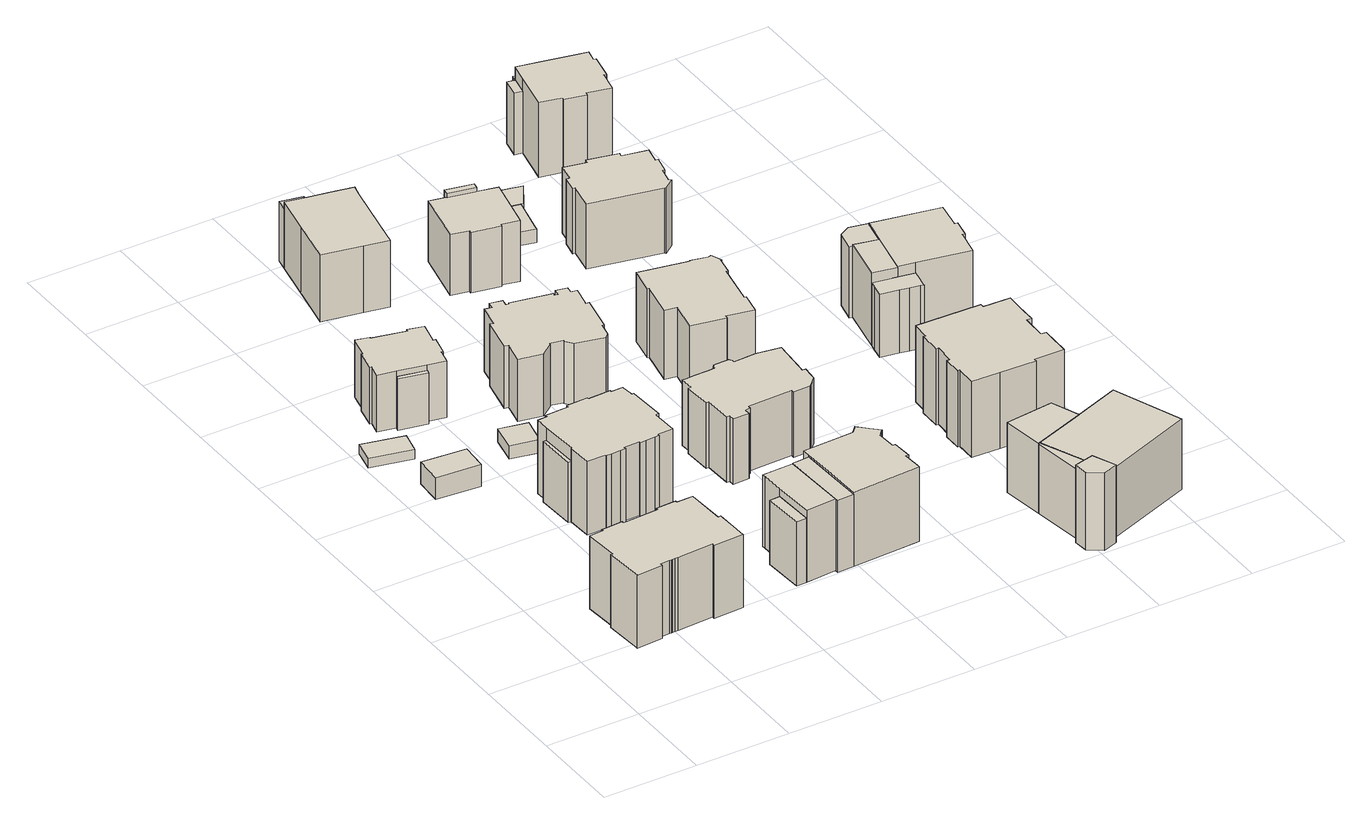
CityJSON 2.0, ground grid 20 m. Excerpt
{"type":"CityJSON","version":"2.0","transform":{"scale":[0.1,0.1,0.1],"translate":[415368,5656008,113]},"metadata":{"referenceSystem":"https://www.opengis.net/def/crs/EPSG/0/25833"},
"CityObjects":{
"building1":{"type":"Building","attributes":{"Dachtyp_tdc":"tdcCutTentRoof","Gemeindeschluessel":14612000,"Dachneigung":33.69,"QualitaetDacherkennung":65,"Geometrietyp2DReferenz":"3000","measuredHeight":18.05,"function":"31001_9998","roofType":"9999"},"geometry":[{"type":"Solid","lod":"1","boundaries":[[[[0,1,2,3,4,5,6,7,8,9,10,11,12,13,14,15,16,17,18,19,20,21,22,23,24,25,26,27,28,29,30]],[[31,32,33,34,35,36,37,38,39,40,41,42,43,44,45,46,47,48,49,50,51,52,53,54,55,56,57,58,59,60,61]],[[30,32,31,0]],[[29,33,32,30]],[[28,34,33,29]],[[27,35,34,28]],[[26,36,35,27]],[[25,37,36,26]],[[24,38,37,25]],[[23,39,38,24]],[[22,40,39,23]],[[21,41,40,22]],[[20,42,41,21]],[[19,43,42,20]],[[18,44,43,19]],[[17,45,44,18]],[[16,46,45,17]],[[15,47,46,16]],[[14,48,47,15]],[[13,49,48,14]],[[12,50,49,13]],[[11,51,50,12]],[[10,52,51,11]],[[9,53,52,10]],[[8,54,53,9]],[[7,55,54,8]],[[6,56,55,7]],[[5,57,56,6]],[[4,58,57,5]],[[3,59,58,4]],[[2,60,59,3]],[[1,61,60,2]],[[0,31,61,1]]]]}]},
"building2":{"type":"Building","attributes":{"Dachtyp_tdc":"tdcPolyFlatRoof","Gemeindeschluessel":14612000,"Dachneigung":0,"QualitaetDacherkennung":69,"Geometrietyp2DReferenz":"3000","measuredHeight":2.19,"function":"31001_9998","roofType":"1000"},"geometry":[{"type":"Solid","lod":"1","boundaries":[[[[62,63,64,65]],[[66,67,68,69]],[[65,67,66,62]],[[64,68,67,65]],[[63,69,68,64]],[[62,66,69,63]]]]}]},
"building3":{"type":"Building","attributes":{"Dachtyp_tdc":"tdcGableRoof","Gemeindeschluessel":14612000,"Dachneigung":43.42,"QualitaetDacherkennung":4,"Geometrietyp2DReferenz":"3000","measuredHeight":6.73,"function":"31001_9998","roofType":"3100"},"geometry":[{"type":"Solid","lod":"1","boundaries":[[[[70,71,72,73]],[[74,75,76,77]],[[73,75,74,70]],[[72,76,75,73]],[[71,77,76,72]],[[70,74,77,71]]]]}]},
"building4":{"type":"Building","attributes":{"Gemeindeschluessel":14612000,"Geometrietyp2DReferenz":"3000","function":"31001_9998","roofType":"9999"},"children":["building4-1","building4-2"]},
"building4-1":{"type":"BuildingPart","attributes":{"Dachtyp_tdc":"tdcPolyFlatRoof","Dachneigung":24.71,"QualitaetDacherkennung":36,"Geometrietyp2DReferenz":"3000","measuredHeight":11.53,"roofType":"2100"},"parents":["building4"],"geometry":[{"type":"Solid","lod":"1","boundaries":[[[[78,79,80,81]],[[82,83,84,85]],[[81,83,82,78]],[[80,84,83,81]],[[79,85,84,80]],[[78,82,85,79]]]]}]},
"building4-2":{"type":"BuildingPart","attributes":{"Dachtyp_tdc":"tdcTentRoof","Dachneigung":28.7,"QualitaetDacherkennung":68,"Geometrietyp2DReferenz":"3000","measuredHeight":14.31,"roofType":"3500"},"parents":["building4"],"geometry":[{"type":"Solid","lod":"1","boundaries":[[[[86,87,88,89,90,91,92,93,94,95,96,97,98,99,100,101,102,103,104,105]],[[106,107,108,109,110,111,112,113,114,115,84,83,116,117,118,119,120,121,122,123]],[[105,107,106,86]],[[104,108,107,105]],[[103,109,108,104]],[[102,110,109,103]],[[101,111,110,102]],[[100,112,111,101]],[[99,113,112,100]],[[98,114,113,99]],[[97,115,114,98]],[[96,84,115,97]],[[95,83,84,96]],[[94,116,83,95]],[[93,117,116,94]],[[92,118,117,93]],[[91,119,118,92]],[[90,120,119,91]],[[89,121,120,90]],[[88,122,121,89]],[[87,123,122,88]],[[86,106,123,87]]]]}]},
"building5":{"type":"Building","attributes":{"Gemeindeschluessel":14612000,"Geometrietyp2DReferenz":"3000","function":"31001_9998","roofType":"9999"},"children":["building5-1","building5-2"]},
"building5-1":{"type":"BuildingPart","attributes":{"Dachtyp_tdc":"tdcPolyFlatRoof","Dachneigung":0,"QualitaetDacherkennung":13,"Geometrietyp2DReferenz":"3000","measuredHeight":13.25,"roofType":"1000"},"parents":["building5"],"geometry":[{"type":"Solid","lod":"1","boundaries":[[[[124,125,126,127,128]],[[129,130,131,132,133]],[[128,130,129,124]],[[127,131,130,128]],[[126,132,131,127]],[[125,133,132,126]],[[124,129,133,125]]]]}]},
"building5-2":{"type":"BuildingPart","attributes":{"Dachtyp_tdc":"tdcCutTentRoof","Dachneigung":29.15,"QualitaetDacherkennung":55,"Geometrietyp2DReferenz":"3000","measuredHeight":18.11,"roofType":"9999"},"parents":["building5"],"geometry":[{"type":"Solid","lod":"1","boundaries":[[[[134,135,136,137,138,139,140,141,142,143,144,145,146,147,148,149,150,151,152,153,154,155,156,157,158,159,160,161,162,163,164,165]],[[130,166,167,168,169,170,171,172,173,174,175,176,177,178,179,180,181,182,183,184,185,186,187,188,189,190,191,192,193,194,132,131]],[[164,166,130,165]],[[163,167,166,164]],[[162,168,167,163]],[[161,169,168,162]],[[160,170,169,161]],[[159,171,170,160]],[[158,172,171,159]],[[157,173,172,158]],[[156,174,173,157]],[[155,175,174,156]],[[154,176,175,155]],[[153,177,176,154]],[[152,178,177,153]],[[151,179,178,152]],[[150,180,179,151]],[[149,181,180,150]],[[148,182,181,149]],[[147,183,182,148]],[[146,184,183,147]],[[145,185,184,146]],[[144,186,185,145]],[[143,187,186,144]],[[142,188,187,143]],[[141,189,188,142]],[[140,190,189,141]],[[139,191,190,140]],[[138,192,191,139]],[[137,193,192,138]],[[136,194,193,137]],[[135,132,194,136]],[[134,131,132,135]],[[165,130,131,134]]]]}]},
"building6":{"type":"Building","attributes":{"Dachtyp_tdc":"tdcPolyFlatRoof","Gemeindeschluessel":14612000,"Dachneigung":0,"QualitaetDacherkennung":43,"Geometrietyp2DReferenz":"3000","measuredHeight":2.86,"function":"31001_9998","roofType":"1000"},"geometry":[{"type":"Solid","lod":"1","boundaries":[[[[195,196,197,198]],[[199,200,201,202]],[[198,200,199,195]],[[197,201,200,198]],[[196,202,201,197]],[[195,199,202,196]]]]}]},
"building7":{"type":"Building","attributes":{"Gemeindeschluessel":14612000,"Geometrietyp2DReferenz":"3000","function":"31001_9998","roofType":"9999"},"children":["building7-1","building7-2","building7-3","building7-4"]},
"building7-1":{"type":"BuildingPart","attributes":{"Dachtyp_tdc":"tdcGableRoof","Dachneigung":31.82,"QualitaetDacherkennung":51,"Geometrietyp2DReferenz":"3000","measuredHeight":18.33,"roofType":"3100"},"parents":["building7"],"geometry":[{"type":"Solid","lod":"1","boundaries":[[[[203,204,205,206]],[[207,208,209,210]],[[206,208,207,203]],[[205,209,208,206]],[[204,210,209,205]],[[203,207,210,204]]]]}]},
"building7-2":{"type":"BuildingPart","attributes":{"Dachtyp_tdc":"tdcFreeFormRoof","Dachneigung":30.45,"QualitaetDacherkennung":31,"Geometrietyp2DReferenz":"3000","measuredHeight":18.86,"roofType":"5000"},"parents":["building7"],"geometry":[{"type":"Solid","lod":"1","boundaries":[[[[211,212,213,214,215,216,217,218,219,220,221,222,223,224,225,226,227]],[[228,210,229,230,231,232,233,234,235,236,237,238,239,240,241,242,207]],[[227,210,228,211]],[[226,229,210,227]],[[225,230,229,226]],[[224,231,230,225]],[[223,232,231,224]],[[222,233,232,223]],[[221,234,233,222]],[[220,235,234,221]],[[219,236,235,220]],[[218,237,236,219]],[[217,238,237,218]],[[216,239,238,217]],[[215,240,239,216]],[[214,241,240,215]],[[213,242,241,214]],[[212,207,242,213]],[[211,228,207,212]]]]}]},
"building7-3":{"type":"BuildingPart","attributes":{"Dachtyp_tdc":"tdcFreeFormRoof","Dachneigung":70.49,"QualitaetDacherkennung":50,"Geometrietyp2DReferenz":"3000","measuredHeight":15.69,"roofType":"5000"},"parents":["building7"],"geometry":[{"type":"Solid","lod":"1","boundaries":[[[[243,244,245,246,247]],[[248,249,250,251,252]],[[247,249,248,243]],[[246,250,249,247]],[[245,251,250,246]],[[244,252,251,245]],[[243,248,252,244]]]]}]},
"building7-4":{"type":"BuildingPart","attributes":{"Dachtyp_tdc":"tdcCutGableRoof","Dachneigung":29.33,"QualitaetDacherkennung":49,"Geometrietyp2DReferenz":"3000","measuredHeight":17.57,"roofType":"9999"},"parents":["building7"],"geometry":[{"type":"Solid","lod":"1","boundaries":[[[[253,254,255,256,257,258]],[[251,250,259,260,209,261]],[[258,250,251,253]],[[257,259,250,258]],[[256,260,259,257]],[[255,209,260,256]],[[254,261,209,255]],[[253,251,261,254]]]]}]},
"building8":{"type":"Building","attributes":{"Gemeindeschluessel":14612000,"Geometrietyp2DReferenz":"3000","function":"31001_9998","roofType":"9999"},"children":["building8-1","building8-2"]},
"building8-1":{"type":"BuildingPart","attributes":{"Dachtyp_tdc":"tdcPolyFlatRoof","Dachneigung":0,"QualitaetDacherkennung":43,"Geometrietyp2DReferenz":"3000","measuredHeight":13.05,"roofType":"1000"},"parents":["building8"],"geometry":[{"type":"Solid","lod":"1","boundaries":[[[[262,263,264,265]],[[266,267,268,269]],[[265,267,266,262]],[[264,268,267,265]],[[263,269,268,264]],[[262,266,269,263]]]]}]},
"building8-2":{"type":"BuildingPart","attributes":{"Dachtyp_tdc":"tdcHipAndGableRoof","Dachneigung":16.32,"QualitaetDacherkennung":31,"Geometrietyp2DReferenz":"3000","measuredHeight":16.54,"roofType":"5000"},"parents":["building8"],"geometry":[{"type":"Solid","lod":"1","boundaries":[[[[270,271,272,273,274,275,276,277,278,279]],[[280,267,266,281,282,283,284,285,286,287]],[[279,267,280,270]],[[278,266,267,279]],[[277,281,266,278]],[[276,282,281,277]],[[275,283,282,276]],[[274,284,283,275]],[[273,285,284,274]],[[272,286,285,273]],[[271,287,286,272]],[[270,280,287,271]]]]}]},
"building9":{"type":"Building","attributes":{"Dachtyp_tdc":"tdcFreeFormRoof","Gemeindeschluessel":14612000,"Dachneigung":31.4,"QualitaetDacherkennung":51,"Geometrietyp2DReferenz":"3000","measuredHeight":17.68,"function":"31001_9998","roofType":"5000"},"geometry":[{"type":"Solid","lod":"1","boundaries":[[[[288,289,290,291,292,293,294,295,296,297,298,299,300,301,302,303,304,305,306,307,308,309,310,311,312,313,314,315,316,317,318]],[[319,320,321,322,323,324,325,326,327,328,329,330,331,332,333,334,335,336,337,338,339,340,341,342,343,344,345,346,347,348,349]],[[318,320,319,288]],[[317,321,320,318]],[[316,322,321,317]],[[315,323,322,316]],[[314,324,323,315]],[[313,325,324,314]],[[312,326,325,313]],[[311,327,326,312]],[[310,328,327,311]],[[309,329,328,310]],[[308,330,329,309]],[[307,331,330,308]],[[306,332,331,307]],[[305,333,332,306]],[[304,334,333,305]],[[303,335,334,304]],[[302,336,335,303]],[[301,337,336,302]],[[300,338,337,301]],[[299,339,338,300]],[[298,340,339,299]],[[297,341,340,298]],[[296,342,341,297]],[[295,343,342,296]],[[294,344,343,295]],[[293,345,344,294]],[[292,346,345,293]],[[291,347,346,292]],[[290,348,347,291]],[[289,349,348,290]],[[288,319,349,289]]]]}]},
"building10":{"type":"Building","attributes":{"Dachtyp_tdc":"tdcFreeFormRoof","Gemeindeschluessel":14612000,"Dachneigung":27.93,"QualitaetDacherkennung":33,"Geometrietyp2DReferenz":"3000","measuredHeight":17.88,"function":"31001_9998","roofType":"5000"},"geometry":[{"type":"Solid","lod":"1","boundaries":[[[[350,351,352,353,354,355,356,357,358,359,360,361,362,363,364,365,366,367,368,369,370,371,372,373,374,375,376,377,378,379]],[[380,381,382,383,384,385,386,387,388,389,390,391,392,393,394,395,396,397,398,399,400,401,402,403,404,405,406,407,408,409]],[[379,381,380,350]],[[378,382,381,379]],[[377,383,382,378]],[[376,384,383,377]],[[375,385,384,376]],[[374,386,385,375]],[[373,387,386,374]],[[372,388,387,373]],[[371,389,388,372]],[[370,390,389,371]],[[369,391,390,370]],[[368,392,391,369]],[[367,393,392,368]],[[366,394,393,367]],[[365,395,394,366]],[[364,396,395,365]],[[363,397,396,364]],[[362,398,397,363]],[[361,399,398,362]],[[360,400,399,361]],[[359,401,400,360]],[[358,402,401,359]],[[357,403,402,358]],[[356,404,403,357]],[[355,405,404,356]],[[354,406,405,355]],[[353,407,406,354]],[[352,408,407,353]],[[351,409,408,352]],[[350,380,409,351]]]]}]},
"building11":{"type":"Building","attributes":{"Gemeindeschluessel":14612000,"Geometrietyp2DReferenz":"3000","function":"31001_9998","roofType":"9999"},"children":["building11-1","building11-2"]},
"building11-1":{"type":"BuildingPart","attributes":{"Dachtyp_tdc":"tdcPolyFlatRoof","Dachneigung":26.35,"QualitaetDacherkennung":27,"Geometrietyp2DReferenz":"3000","measuredHeight":14.61,"roofType":"2100"},"parents":["building11"],"geometry":[{"type":"Solid","lod":"1","boundaries":[[[[410,411,412,413]],[[414,415,416,417]],[[412,415,414,413]],[[411,416,415,412]],[[410,417,416,411]],[[413,414,417,410]]]]}]},
"building11-2":{"type":"BuildingPart","attributes":{"Dachtyp_tdc":"tdcCutTentRoof","Dachneigung":30.01,"QualitaetDacherkennung":41,"Geometrietyp2DReferenz":"3000","measuredHeight":14.96,"roofType":"9999"},"parents":["building11"],"geometry":[{"type":"Solid","lod":"1","boundaries":[[[[418,419,420,421,422,423,424,425,426,427]],[[428,429,430,431,414,417,432,433,434,435]],[[427,429,428,418]],[[426,430,429,427]],[[425,431,430,426]],[[424,414,431,425]],[[423,417,414,424]],[[422,432,417,423]],[[421,433,432,422]],[[420,434,433,421]],[[419,435,434,420]],[[418,428,435,419]]]]}]},
"building12":{"type":"Building","attributes":{"Dachtyp_tdc":"tdcFreeFormRoof","Gemeindeschluessel":14612000,"Dachneigung":2.77,"QualitaetDacherkennung":30,"Geometrietyp2DReferenz":"3000","measuredHeight":18.16,"function":"31001_9998","roofType":"5000"},"geometry":[{"type":"Solid","lod":"1","boundaries":[[[[436,437,438,439,440,441,442,443,444,445,446,447,448,449,450,451,452,453,454,455,456]],[[457,458,459,460,461,462,463,464,465,466,467,468,469,470,471,472,473,474,475,476,477]],[[456,458,457,436]],[[455,459,458,456]],[[454,460,459,455]],[[453,461,460,454]],[[452,462,461,453]],[[451,463,462,452]],[[450,464,463,451]],[[449,465,464,450]],[[448,466,465,449]],[[447,467,466,448]],[[446,468,467,447]],[[445,469,468,446]],[[444,470,469,445]],[[443,471,470,444]],[[442,472,471,443]],[[441,473,472,442]],[[440,474,473,441]],[[439,475,474,440]],[[438,476,475,439]],[[437,477,476,438]],[[436,457,477,437]]]]}]},
"building13":{"type":"Building","attributes":{"Gemeindeschluessel":14612000,"Geometrietyp2DReferenz":"3000","function":"31001_9998","roofType":"9999"},"children":["building13-1","building13-2"]},
"building13-1":{"type":"BuildingPart","attributes":{"Dachtyp_tdc":"tdcPolyFlatRoof","Dachneigung":3.37,"QualitaetDacherkennung":77,"Geometrietyp2DReferenz":"3000","measuredHeight":3.28,"roofType":"2100"},"parents":["building13"],"geometry":[{"type":"Solid","lod":"1","boundaries":[[[[478,479,480,481,482]],[[483,484,485,486,487]],[[482,484,483,478]],[[481,485,484,482]],[[480,486,485,481]],[[479,487,486,480]],[[478,483,487,479]]]]}]},
"building13-2":{"type":"BuildingPart","attributes":{"Dachtyp_tdc":"tdcPolyFlatRoof","Dachneigung":7.21,"QualitaetDacherkennung":63,"Geometrietyp2DReferenz":"3000","measuredHeight":3.39,"roofType":"2100"},"parents":["building13"],"geometry":[{"type":"Solid","lod":"1","boundaries":[[[[488,489,490,481,480]],[[491,486,485,492,493]],[[480,486,491,488]],[[481,485,486,480]],[[490,492,485,481]],[[489,493,492,490]],[[488,491,493,489]]]]}]},
"building14":{"type":"Building","attributes":{"Gemeindeschluessel":14612000,"Geometrietyp2DReferenz":"3000","function":"31001_9998","roofType":"9999"},"children":["building14-1","building14-2","building14-3","building14-4"]},
"building14-1":{"type":"BuildingPart","attributes":{"Dachtyp_tdc":"tdcPolyFlatRoof","Dachneigung":0,"QualitaetDacherkennung":27,"Geometrietyp2DReferenz":"3000","measuredHeight":15.4,"roofType":"1000"},"parents":["building14"],"geometry":[{"type":"Solid","lod":"1","boundaries":[[[[494,495,496,497]],[[498,499,500,501]],[[497,499,498,494]],[[496,500,499,497]],[[495,501,500,496]],[[494,498,501,495]]]]}]},
"building14-2":{"type":"BuildingPart","attributes":{"Dachtyp_tdc":"tdcPolyFlatRoof","Dachneigung":0,"QualitaetDacherkennung":43,"Geometrietyp2DReferenz":"3000","measuredHeight":15.45,"roofType":"1000"},"parents":["building14"],"geometry":[{"type":"Solid","lod":"1","boundaries":[[[[502,503,504,505]],[[499,506,507,508]],[[505,506,499,502]],[[504,507,506,505]],[[503,508,507,504]],[[502,499,508,503]]]]}]},
"building14-3":{"type":"BuildingPart","attributes":{"Dachtyp_tdc":"tdcPolyFlatRoof","Dachneigung":0,"QualitaetDacherkennung":60,"Geometrietyp2DReferenz":"3000","measuredHeight":15.45,"roofType":"1000"},"parents":["building14"],"geometry":[{"type":"Solid","lod":"1","boundaries":[[[[509,510,511,512,503]],[[500,508,513,514,515]],[[503,508,500,509]],[[512,513,508,503]],[[511,514,513,512]],[[510,515,514,511]],[[509,500,515,510]]]]}]},
"building14-4":{"type":"BuildingPart","attributes":{"Dachtyp_tdc":"tdcFreeFormRoof","Dachneigung":55.05,"QualitaetDacherkennung":26,"Geometrietyp2DReferenz":"3000","measuredHeight":18.77,"roofType":"5000"},"parents":["building14"],"geometry":[{"type":"Solid","lod":"1","boundaries":[[[[516,517,518,519,520,521,522]],[[498,501,515,523,524,525,526]],[[522,501,498,516]],[[521,515,501,522]],[[520,523,515,521]],[[519,524,523,520]],[[518,525,524,519]],[[517,526,525,518]],[[516,498,526,517]]]]}]},
"building15":{"type":"Building","attributes":{"Dachtyp_tdc":"tdcFreeFormRoof","Gemeindeschluessel":14612000,"Dachneigung":20.57,"QualitaetDacherkennung":51,"Geometrietyp2DReferenz":"3000","measuredHeight":15.82,"function":"31001_9998","roofType":"5000"},"geometry":[{"type":"Solid","lod":"1","boundaries":[[[[527,528,529,530,531,532,533,534,535,536,537,538,539,540,541,542,543,544,545]],[[546,547,548,549,550,551,552,553,554,555,556,557,558,559,560,561,562,563,564]],[[545,547,546,527]],[[544,548,547,545]],[[543,549,548,544]],[[542,550,549,543]],[[541,551,550,542]],[[540,552,551,541]],[[539,553,552,540]],[[538,554,553,539]],[[537,555,554,538]],[[536,556,555,537]],[[535,557,556,536]],[[534,558,557,535]],[[533,559,558,534]],[[532,560,559,533]],[[531,561,560,532]],[[530,562,561,531]],[[529,563,562,530]],[[528,564,563,529]],[[527,546,564,528]]]]}]},
"building16":{"type":"Building","attributes":{"Dachtyp_tdc":"tdcFreeFormRoof","Gemeindeschluessel":14612000,"Dachneigung":25.87,"QualitaetDacherkennung":87,"Geometrietyp2DReferenz":"3000","measuredHeight":18.53,"function":"31001_9998","roofType":"5000"},"geometry":[{"type":"Solid","lod":"1","boundaries":[[[[565,566,567,568,569,570,571,572,573,574,575,576,577,578,579,580,581,582,583,584,585,586,587,588]],[[589,590,591,592,593,594,595,596,597,598,599,600,601,602,603,604,605,606,607,608,609,610,611,612]],[[588,590,589,565]],[[587,591,590,588]],[[586,592,591,587]],[[585,593,592,586]],[[584,594,593,585]],[[583,595,594,584]],[[582,596,595,583]],[[581,597,596,582]],[[580,598,597,581]],[[579,599,598,580]],[[578,600,599,579]],[[577,601,600,578]],[[576,602,601,577]],[[575,603,602,576]],[[574,604,603,575]],[[573,605,604,574]],[[572,606,605,573]],[[571,607,606,572]],[[570,608,607,571]],[[569,609,608,570]],[[568,610,609,569]],[[567,611,610,568]],[[566,612,611,567]],[[565,589,612,566]]]]}]},
"building17":{"type":"Building","attributes":{"Dachtyp_tdc":"tdcFreeFormRoof","Gemeindeschluessel":14612000,"Dachneigung":30.34,"QualitaetDacherkennung":12,"Geometrietyp2DReferenz":"3000","measuredHeight":13.09,"function":"31001_9998","roofType":"5000"},"geometry":[{"type":"Solid","lod":"1","boundaries":[[[[613,614,615,616]],[[617,618,619,620]],[[616,618,617,613]],[[615,619,618,616]],[[614,620,619,615]],[[613,617,620,614]]]]}]},
"building18":{"type":"Building","attributes":{"Gemeindeschluessel":14612000,"Geometrietyp2DReferenz":"3000","function":"31001_9998","roofType":"9999"},"children":["building18-1","building18-2","building18-3"]},
"building18-1":{"type":"BuildingPart","attributes":{"Dachtyp_tdc":"tdcPolyFlatRoof","Dachneigung":54.47,"QualitaetDacherkennung":57,"Geometrietyp2DReferenz":"3000","measuredHeight":14.71,"roofType":"2100"},"parents":["building18"],"geometry":[{"type":"Solid","lod":"1","boundaries":[[[[621,622,623,624]],[[625,626,627,628]],[[624,626,625,621]],[[623,627,626,624]],[[622,628,627,623]],[[621,625,628,622]]]]}]},
"building18-2":{"type":"BuildingPart","attributes":{"Dachtyp_tdc":"tdcFreeFormRoof","Dachneigung":77.56,"QualitaetDacherkennung":29,"Geometrietyp2DReferenz":"3000","measuredHeight":16.3,"roofType":"5000"},"parents":["building18"],"geometry":[{"type":"Solid","lod":"1","boundaries":[[[[629,630,631,632,633,634,635,636,637]],[[638,639,640,641,642,643,644,645,646]],[[637,639,638,629]],[[636,640,639,637]],[[635,641,640,636]],[[634,642,641,635]],[[633,643,642,634]],[[632,644,643,633]],[[631,645,644,632]],[[630,646,645,631]],[[629,638,646,630]]]]}]},
"building18-3":{"type":"BuildingPart","attributes":{"Dachtyp_tdc":"tdcHipRoof","Dachneigung":29.83,"QualitaetDacherkennung":34,"Geometrietyp2DReferenz":"3000","measuredHeight":18.55,"roofType":"3200"},"parents":["building18"],"geometry":[{"type":"Solid","lod":"1","boundaries":[[[[647,648,649,650,651,652,653,654,655,656,657,658,659,660,661,662,663,664]],[[665,666,667,628,627,668,669,646,645,670,671,672,673,674,675,676,677,678]],[[664,666,665,647]],[[663,667,666,664]],[[662,628,667,663]],[[661,627,628,662]],[[660,668,627,661]],[[659,669,668,660]],[[658,646,669,659]],[[657,645,646,658]],[[656,670,645,657]],[[655,671,670,656]],[[654,672,671,655]],[[653,673,672,654]],[[652,674,673,653]],[[651,675,674,652]],[[650,676,675,651]],[[649,677,676,650]],[[648,678,677,649]],[[647,665,678,648]]]]}]},
"building19":{"type":"Building","attributes":{"Gemeindeschluessel":14612000,"Geometrietyp2DReferenz":"3000","function":"31001_9998","roofType":"9999"},"children":["building19-1","building19-2","building19-3","building19-4"]},
"building19-1":{"type":"BuildingPart","attributes":{"Dachtyp_tdc":"tdcPolyFlatRoof","Dachneigung":33.39,"QualitaetDacherkennung":72,"Geometrietyp2DReferenz":"3000","measuredHeight":17.69,"roofType":"2100"},"parents":["building19"],"geometry":[{"type":"Solid","lod":"1","boundaries":[[[[679,680,681,682]],[[683,684,685,686]],[[682,684,683,679]],[[681,685,684,682]],[[680,686,685,681]],[[679,683,686,680]]]]}]},
"building19-2":{"type":"BuildingPart","attributes":{"Dachtyp_tdc":"tdcHipAndGableRoof","Dachneigung":57.42,"QualitaetDacherkennung":50,"Geometrietyp2DReferenz":"3000","measuredHeight":15.87,"roofType":"5000"},"parents":["building19"],"geometry":[{"type":"Solid","lod":"1","boundaries":[[[[687,688,689,690,691,692,693,694,695,696,697]],[[698,699,700,684,701,702,703,704,705,706,707]],[[697,699,698,687]],[[696,700,699,697]],[[695,684,700,696]],[[694,701,684,695]],[[693,702,701,694]],[[692,703,702,693]],[[691,704,703,692]],[[690,705,704,691]],[[689,706,705,690]],[[688,707,706,689]],[[687,698,707,688]]]]}]},
"building19-3":{"type":"BuildingPart","attributes":{"Dachtyp_tdc":"tdcFreeFormRoof","Dachneigung":12.3,"QualitaetDacherkennung":38,"Geometrietyp2DReferenz":"3000","measuredHeight":16.44,"roofType":"5000"},"parents":["building19"],"geometry":[{"type":"Solid","lod":"1","boundaries":[[[[708,709,710,711,712,713,714]],[[715,686,685,716,717,718,719]],[[714,686,715,708]],[[713,685,686,714]],[[712,716,685,713]],[[711,717,716,712]],[[710,718,717,711]],[[709,719,718,710]],[[708,715,719,709]]]]}]},
"building19-4":{"type":"BuildingPart","attributes":{"Dachtyp_tdc":"tdcHipAndGableRoof","Dachneigung":31.2,"QualitaetDacherkennung":53,"Geometrietyp2DReferenz":"3000","measuredHeight":18.92,"roofType":"5000"},"parents":["building19"],"geometry":[{"type":"Solid","lod":"1","boundaries":[[[[720,721,722,723,724,725,726,727,728,729]],[[730,715,731,732,733,734,735,736,701,683]],[[729,715,730,720]],[[728,731,715,729]],[[727,732,731,728]],[[726,733,732,727]],[[725,734,733,726]],[[724,735,734,725]],[[723,736,735,724]],[[722,701,736,723]],[[721,683,701,722]],[[720,730,683,721]]]]}]}
},
"vertices":[
[346,194,166],[343,267,166],[337,266,166],[334,349,166],[299,348,166],[299,352,166],[293,352,166],[264,351,166],[256,350,166],[257,346,166],[180,342,166],[180,346,166],[174,346,166],[144,344,166],[134,344,166],[135,340,166],[105,338,166],[110,265,166],[105,265,166],[110,182,166],[110,181,166],[166,184,166],[166,190,166],[186,191,166],[190,191,166],[193,192,166],[198,192,166],[205,192,166],[282,196,166],[282,190,166],[346,193,166],[346,194,5],[346,193,5],[282,190,5],[282,196,5],[205,192,5],[198,192,5],[193,192,5],[190,191,5],[186,191,5],[166,190,5],[166,184,5],[110,181,5],[110,182,5],[105,265,5],[110,265,5],[105,338,5],[135,340,5],[134,344,5],[144,344,5],[174,346,5],[180,346,5],[180,342,5],[257,346,5],[256,350,5],[264,351,5],[293,352,5],[299,352,5],[299,348,5],[334,349,5],[337,266,5],[343,267,5],
[4,945,28],[92,925,28],[103,972,28],[14,993,28],[4,945,7],[14,993,7],[103,972,7],[92,925,7],
[58,850,55],[54,791,55],[148,784,55],[153,842,55],[58,850,7],[153,842,7],[148,784,7],[54,791,7],
[116,1022,120],[175,1009,120],[177,1018,120],[118,1030,120],[116,1022,7],[118,1030,7],[177,1018,7],[175,1009,7],
[135,1148,132],[136,1151,132],[107,1158,132],[106,1154,132],[97,1111,132],[93,1112,132],[83,1067,132],[87,1066,132],[80,1038,132],[118,1030,132],[177,1018,132],[214,1010,132],[221,1040,132],[225,1039,132],[234,1081,132],[229,1082,132],[239,1125,132],[240,1129,132],[207,1137,132],[206,1132,132],[135,1148,7],[206,1132,7],[207,1137,7],[240,1129,7],[239,1125,7],[229,1082,7],[234,1081,7],[225,1039,7],[221,1040,7],[214,1010,7],[80,1038,7],[87,1066,7],[83,1067,7],[93,1112,7],[97,1111,7],[106,1154,7],[107,1158,7],[136,1151,7],
[218,682,139],[221,599,139],[227,599,139],[228,599,139],[225,682,139],[218,682,6],[225,682,6],[228,599,6],[227,599,6],[221,599,6],
[228,599,168],[227,599,168],[229,546,168],[270,547,168],[270,544,168],[280,544,168],[300,545,168],[311,545,168],[311,549,168],[344,551,168],[344,547,168],[357,548,168],[377,549,168],[386,549,168],[386,554,168],[419,555,168],[417,611,168],[424,611,168],[420,692,168],[416,692,168],[414,718,168],[414,720,168],[388,719,168],[388,723,168],[341,721,168],[340,725,168],[295,723,168],[295,718,168],[244,716,168],[245,711,168],[224,710,168],[225,682,168],[224,710,6],[245,711,6],[244,716,6],[295,718,6],[295,723,6],[340,725,6],[341,721,6],[388,723,6],[388,719,6],[414,720,6],[414,718,6],[416,692,6],[420,692,6],[424,611,6],[417,611,6],[419,555,6],[386,554,6],[386,549,6],[377,549,6],[357,548,6],[344,547,6],[344,551,6],[311,549,6],[311,545,6],[300,545,6],[280,544,6],[270,544,6],[270,547,6],[229,546,6],
[298,823,35],[311,881,35],[252,894,35],[240,835,35],[298,823,6],[240,835,6],[252,894,6],[311,881,6],
[588,198,166],[583,347,166],[547,345,166],[553,197,166],[588,198,7],[553,197,7],[547,345,7],[583,347,7],
[585,282,171],[588,198,171],[734,206,171],[734,213,171],[732,249,171],[738,249,171],[736,292,171],[730,292,171],[728,332,171],[737,342,171],[741,346,171],[723,363,171],[704,381,171],[700,376,171],[691,367,171],[582,363,171],[583,347,171],[585,282,7],[582,363,7],[691,367,7],[700,376,7],[704,381,7],[723,363,7],[741,346,7],[737,342,7],[728,332,7],[730,292,7],[736,292,7],[738,249,7],[732,249,7],[734,213,7],[734,206,7],
[461,286,148],[465,199,148],[487,200,148],[483,287,148],[463,286,148],[461,286,7],[463,286,7],[483,287,7],[487,200,7],[465,199,7],
[487,200,165],[553,204,165],[547,345,165],[481,343,165],[482,335,165],[483,287,165],[482,335,7],[481,343,7],[553,204,7],
[268,1577,137],[274,1603,137],[227,1613,137],[222,1587,137],[268,1577,6],[222,1587,6],[227,1613,6],[274,1603,6],
[205,1502,153],[185,1403,153],[269,1386,153],[320,1376,153],[324,1398,153],[351,1534,153],[357,1560,153],[307,1570,153],[268,1577,153],[222,1587,153],[205,1502,6],[307,1570,6],[357,1560,6],[351,1534,6],[324,1398,6],[320,1376,6],[269,1386,6],[185,1403,6],
[319,932,143],[369,922,143],[395,942,143],[396,946,143],[423,940,143],[422,937,143],[434,921,143],[495,908,143],[503,916,143],[509,945,143],[513,944,143],[529,1022,143],[522,1023,143],[532,1068,143],[519,1070,143],[521,1084,143],[497,1089,143],[495,1075,143],[488,1077,143],[489,1082,143],[403,1099,143],[402,1096,143],[395,1097,143],[398,1111,143],[372,1117,143],[370,1102,143],[354,1105,143],[344,1056,143],[337,1058,143],[321,982,143],[329,980,143],[319,932,6],[329,980,6],[321,982,6],[337,1058,6],[344,1056,6],[354,1105,6],[370,1102,6],[372,1117,6],[398,1111,6],[395,1097,6],[402,1096,6],[403,1099,6],[489,1082,6],[488,1077,6],[495,1075,6],[497,1089,6],[521,1084,6],[519,1070,6],[532,1068,6],[522,1023,6],[529,1022,6],[513,944,6],[509,945,6],[503,916,6],[495,908,6],[434,921,6],[422,937,6],[423,940,6],[396,946,6],[395,942,6],[369,922,6],
[738,619,149],[745,702,149],[695,710,149],[646,708,149],[646,714,149],[642,719,149],[610,719,149],[605,713,149],[605,709,149],[592,708,149],[561,708,149],[545,707,149],[534,707,149],[535,678,149],[529,678,149],[531,619,149],[537,619,149],[539,560,149],[545,560,149],[545,548,149],[580,549,149],[579,561,149],[591,562,149],[591,569,149],[687,572,149],[687,565,149],[723,566,149],[727,570,149],[742,585,149],[745,618,149],[738,619,5],[745,618,5],[742,585,5],[727,570,5],[723,566,5],[687,565,5],[687,572,5],[591,569,5],[591,562,5],[579,561,5],[580,549,5],[545,548,5],[545,560,5],[539,560,5],[537,619,5],[531,619,5],[529,678,5],[535,678,5],[534,707,5],[545,707,5],[561,708,5],[592,708,5],[605,709,5],[605,713,5],[610,719,5],[642,719,5],[646,714,5],[646,708,5],[695,710,5],[745,702,5],
[551,1448,147],[554,1461,147],[497,1473,147],[495,1460,147],[495,1460,5],[497,1473,5],[554,1461,5],[551,1448,5],
[470,1339,139],[530,1327,139],[531,1332,139],[568,1324,139],[593,1438,139],[551,1448,139],[495,1460,139],[459,1468,139],[434,1352,139],[471,1344,139],[470,1339,5],[471,1344,5],[434,1352,5],[459,1468,5],[593,1438,5],[568,1324,5],[531,1332,5],[530,1327,5],
[634,842,156],[706,828,156],[708,835,156],[764,823,156],[773,869,156],[769,870,156],[786,960,156],[790,959,156],[797,996,156],[800,997,156],[798,1001,156],[792,1017,156],[790,1020,156],[785,1018,156],[749,1026,156],[748,1024,156],[644,1044,156],[633,988,156],[637,987,156],[622,911,156],[647,906,156],[634,842,4],[647,906,4],[622,911,4],[637,987,4],[633,988,4],[644,1044,4],[748,1024,4],[749,1026,4],[785,1018,4],[790,1020,4],[792,1017,4],[798,1001,4],[800,997,4],[797,996,4],[790,959,4],[786,960,4],[769,870,4],[773,869,4],[764,823,4],[708,835,4],[706,828,4],
[714,1549,36],[635,1567,36],[623,1512,36],[679,1500,36],[684,1499,36],[714,1549,6],[684,1499,6],[679,1500,6],[623,1512,6],[635,1567,6],
[605,1428,36],[660,1415,36],[661,1422,36],[605,1428,6],[661,1422,6],[660,1415,6],
[985,54,160],[1018,62,160],[972,170,160],[969,169,160],[985,54,6],[969,169,6],[972,170,6],[1018,62,6],
[969,169,161],[1082,210,161],[1059,270,161],[957,258,161],[957,258,6],[1059,270,6],[1082,210,6],
[972,170,161],[1035,23,161],[1234,98,161],[1178,246,161],[1178,246,6],[1234,98,6],[1035,23,6],
[985,54,177],[976,52,177],[979,21,177],[1008,2,177],[1039,13,177],[1035,23,177],[1018,62,177],[1039,13,6],[1008,2,6],[979,21,6],[976,52,6],
[691,1293,150],[841,1262,150],[843,1259,150],[866,1277,150],[861,1282,150],[868,1313,150],[873,1312,150],[881,1348,150],[875,1349,150],[882,1383,150],[829,1394,150],[831,1402,150],[767,1416,150],[765,1408,150],[717,1418,150],[710,1381,150],[704,1382,150],[697,1349,150],[702,1348,150],[691,1293,6],[702,1348,6],[697,1349,6],[704,1382,6],[710,1381,6],[717,1418,6],[765,1408,6],[767,1416,6],[831,1402,6],[829,1394,6],[882,1383,6],[875,1349,6],[881,1348,6],[873,1312,6],[868,1313,6],[861,1282,6],[866,1277,6],[843,1259,6],[841,1262,6],
[958,433,175],[963,433,175],[962,390,175],[1022,387,175],[1098,385,175],[1098,391,175],[1161,389,175],[1163,455,175],[1152,456,175],[1154,508,175],[1165,508,175],[1165,529,175],[1166,556,175],[1167,575,175],[1167,586,175],[1110,588,175],[1110,596,175],[972,600,175],[970,562,175],[964,562,175],[963,515,175],[968,515,175],[966,472,175],[959,472,175],[958,433,7],[959,472,7],[966,472,7],[968,515,7],[963,515,7],[964,562,7],[970,562,7],[972,600,7],[1110,596,7],[1110,588,7],[1167,586,7],[1167,575,7],[1166,556,7],[1165,529,7],[1165,508,7],[1154,508,7],[1152,456,7],[1163,455,7],[1161,389,7],[1098,391,7],[1098,385,7],[1022,387,7],[962,390,7],[963,433,7],
[806,1717,135],[834,1711,135],[839,1735,135],[811,1741,135],[806,1717,8],[811,1741,8],[839,1735,8],[834,1711,8],
[778,1682,143],[794,1678,143],[802,1717,143],[786,1721,143],[778,1682,7],[786,1721,7],[802,1717,7],[794,1678,7],
[849,1718,139],[847,1708,139],[942,1688,139],[944,1699,139],[946,1707,139],[889,1719,139],[887,1711,139],[869,1714,139],[851,1718,139],[849,1718,7],[851,1718,7],[869,1714,7],[887,1711,7],[889,1719,7],[946,1707,7],[944,1699,7],[942,1688,7],[847,1708,7],
[821,1579,172],[865,1569,172],[867,1575,172],[917,1565,172],[926,1609,172],[931,1608,172],[932,1613,172],[941,1657,172],[942,1662,172],[937,1663,172],[942,1688,172],[847,1708,172],[834,1711,172],[806,1717,172],[802,1717,172],[794,1678,172],[777,1595,172],[822,1585,172],[821,1579,7],[822,1585,7],[777,1595,7],[806,1717,7],[834,1711,7],[937,1663,7],[942,1662,7],[941,1657,7],[932,1613,7],[931,1608,7],[926,1609,7],[917,1565,7],[867,1575,7],[865,1569,7],
[1056,798,162],[1076,894,162],[1025,905,162],[1005,807,162],[1056,798,2],[1005,807,2],[1025,905,2],[1076,894,2],
[1035,759,141],[1055,755,141],[1076,751,141],[1083,749,141],[1083,752,141],[1088,776,141],[1090,788,141],[1091,791,141],[1005,807,141],[1002,791,141],[997,766,141],[1035,759,2],[997,766,2],[1002,791,2],[1091,791,2],[1090,788,2],[1088,776,2],[1083,752,2],[1083,749,2],[1076,751,2],[1055,755,2],
[1087,947,159],[1089,953,159],[1050,961,159],[1028,949,159],[1019,906,159],[1025,905,159],[1076,894,159],[1087,947,2],[1019,906,2],[1028,949,2],[1050,961,2],[1089,953,2],
[1073,880,164],[1056,798,164],[1091,791,164],[1201,770,164],[1212,824,164],[1217,823,164],[1225,862,164],[1219,863,164],[1229,920,164],[1087,947,164],[1073,880,2],[1229,920,2],[1219,863,2],[1225,862,2],[1217,823,2],[1212,824,2],[1201,770,2]
]}
